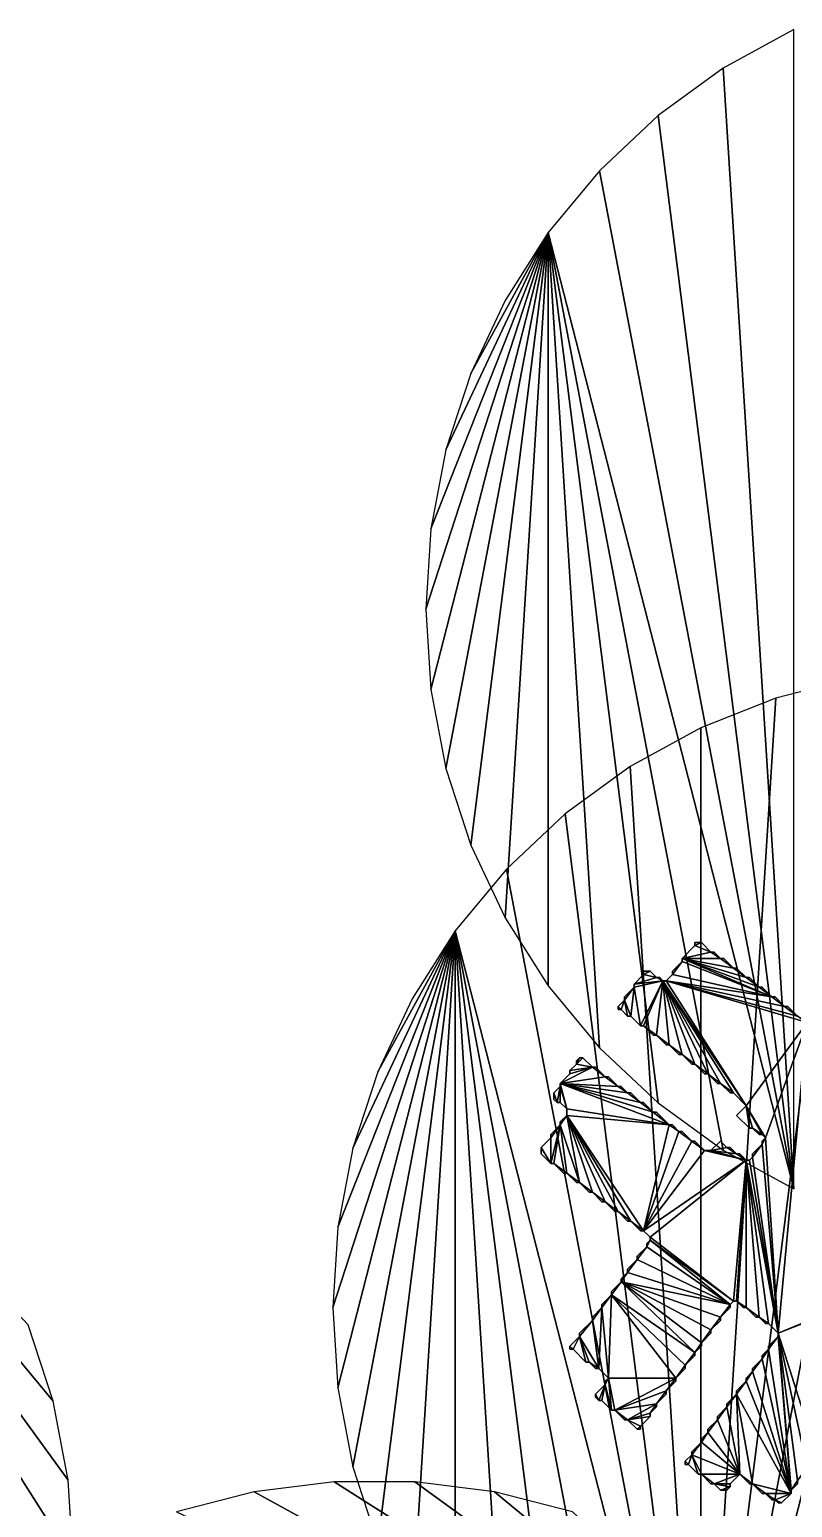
# Model space of a CAD drawing. Header units: metres. Extents: x 83 to 1014, y -33 to 839.
# Drawn here: x 490.4 to 728.4, y 358.6 to 820 of the extents above; entities that cross this region are included whole.
import ezdxf

# ---------------------------------------------------------------- set-up
doc = ezdxf.new("R2010")
doc.units = ezdxf.units.M

msp = doc.modelspace()

# ---------------------------------------------------------------- linework, layer by layer
for points in [[(706.83, 807.87, 250), (728.84, 458.03, 250), (728.84, 819.97, 250)], [(686.52, 793.1, 250), (728.84, 458.03, 250), (706.83, 807.87, 250)], [(668.21, 775.91, 250), (728.84, 458.03, 250), (686.52, 793.1, 250)], [(652.2, 756.56, 250), (728.84, 458.03, 250), (668.21, 775.91, 250)], [(615.58, 664.07, 250), (614, 639, 250), (652.2, 756.56, 250)], [(614, 639, 250), (615.58, 613.93, 250), (652.2, 756.56, 250)], [(620.28, 688.74, 250), (615.58, 664.07, 250), (652.2, 756.56, 250)], [(615.58, 613.93, 250), (620.28, 589.26, 250), (652.2, 756.56, 250)], [(628.04, 712.62, 250), (620.28, 688.74, 250), (652.2, 756.56, 250)], [(620.28, 589.26, 250), (628.04, 565.38, 250), (652.2, 756.56, 250)], [(638.74, 735.35, 250), (628.04, 712.62, 250), (652.2, 756.56, 250)], [(628.04, 565.38, 250), (638.74, 542.65, 250), (652.2, 756.56, 250)], [(638.74, 542.65, 250), (652.2, 521.44, 250), (652.2, 756.56, 250)], [(652.2, 521.44, 250), (668.21, 502.09, 250), (652.2, 756.56, 250)], [(668.21, 502.09, 250), (686.52, 484.9, 250), (652.2, 756.56, 250)], [(686.52, 484.9, 250), (706.83, 470.13, 250), (652.2, 756.56, 250)], [(706.83, 470.13, 250), (728.84, 458.03, 250), (652.2, 756.56, 250)], [(747.52, 617.46, 250), (699.84, 240.03, 250), (772.44, 620.61, 250)], [(772.44, 620.61, 250), (699.84, 240.03, 250), (797.56, 620.61, 250)], [(797.56, 620.61, 250), (699.84, 240.03, 250), (822.48, 617.46, 250)], [(723.2, 611.21, 250), (699.84, 240.03, 250), (747.52, 617.46, 250)], [(822.48, 617.46, 250), (699.84, 240.03, 250), (846.8, 611.21, 250)], [(699.84, 601.97, 250), (699.84, 240.03, 250), (723.2, 611.21, 250)], [(846.8, 611.21, 250), (699.84, 240.03, 250), (870.16, 601.97, 250)], [(677.83, 589.87, 250), (699.84, 240.03, 250), (699.84, 601.97, 250)], [(870.16, 601.97, 250), (699.84, 240.03, 250), (892.17, 589.87, 250)], [(657.52, 575.1, 250), (699.84, 240.03, 250), (677.83, 589.87, 250)], [(892.17, 589.87, 250), (699.84, 240.03, 250), (912.48, 575.1, 250)], [(639.21, 557.91, 250), (699.84, 240.03, 250), (657.52, 575.1, 250)], [(912.48, 575.1, 250), (699.84, 240.03, 250), (930.79, 557.91, 250)], [(623.2, 538.56, 250), (699.84, 240.03, 250), (639.21, 557.91, 250)], [(930.79, 557.91, 250), (699.84, 240.03, 250), (946.8, 538.56, 250)], [(586.58, 446.07, 250), (585, 421, 250), (623.2, 538.56, 250)], [(585, 421, 250), (586.58, 395.93, 250), (623.2, 538.56, 250)], [(591.28, 470.74, 250), (586.58, 446.07, 250), (623.2, 538.56, 250)], [(586.58, 395.93, 250), (591.28, 371.26, 250), (623.2, 538.56, 250)], [(599.04, 494.62, 250), (591.28, 470.74, 250), (623.2, 538.56, 250)], [(591.28, 371.26, 250), (599.04, 347.38, 250), (623.2, 538.56, 250)], [(609.74, 517.35, 250), (599.04, 494.62, 250), (623.2, 538.56, 250)], [(599.04, 347.38, 250), (609.74, 324.65, 250), (623.2, 538.56, 250)], [(609.74, 324.65, 250), (623.2, 303.44, 250), (623.2, 538.56, 250)], [(623.2, 303.44, 250), (639.21, 284.09, 250), (623.2, 538.56, 250)], [(639.21, 284.09, 250), (657.52, 266.9, 250), (623.2, 538.56, 250)], [(657.52, 266.9, 250), (677.83, 252.13, 250), (623.2, 538.56, 250)], [(677.83, 252.13, 250), (699.84, 240.03, 250), (623.2, 538.56, 250)], [(946.8, 538.56, 250), (699.84, 240.03, 250), (960.26, 517.35, 250)], [(694, 530), (698, 534), (694, 530, 200)], [(698, 534), (698, 534, 200), (694, 530, 200)], [(694, 530), (703, 532), (698, 534)], [(698, 534, 200), (703, 532, 200), (694, 530, 200)], [(694, 530), (706, 530), (703, 532)], [(703, 532, 200), (706, 530, 200), (694, 530, 200)], [(698, 534), (698, 535), (698, 534, 200)], [(698, 535, 200), (698, 534, 200), (698, 535)], [(698, 535), (700, 535), (698, 535, 200)], [(700, 535, 200), (698, 535, 200), (700, 535)], [(698, 534), (700, 535), (698, 535)], [(698, 534), (703, 532), (700, 535)], [(698, 535, 200), (700, 535, 200), (698, 534, 200)], [(700, 535, 200), (703, 532, 200), (698, 534, 200)], [(700, 535), (703, 532), (700, 535, 200)], [(703, 532), (703, 532, 200), (700, 535, 200)], [(703, 532), (704, 532), (703, 532, 200)], [(704, 532, 200), (703, 532, 200), (704, 532)], [(703, 532), (706, 530), (704, 532)], [(704, 532, 200), (706, 530, 200), (703, 532, 200)], [(704, 532), (706, 530), (704, 532, 200)], [(706, 530, 200), (704, 532, 200), (706, 530)], [(682, 525), (682, 526), (682, 525, 200)], [(682, 526, 200), (682, 525, 200), (682, 526)], [(682, 526), (684, 526), (682, 526, 200)], [(684, 526, 200), (682, 526, 200), (684, 526)], [(682, 525), (684, 526), (682, 526)], [(682, 525), (686, 524), (684, 526)], [(682, 526, 200), (684, 526, 200), (682, 525, 200)], [(684, 526, 200), (686, 524, 200), (682, 525, 200)], [(684, 526), (686, 524), (684, 526, 200)], [(686, 524, 200), (684, 526, 200), (686, 524)], [(691, 526), (694, 529), (691, 526, 200)], [(694, 529), (694, 529, 200), (691, 526, 200)], [(691, 525), (694, 529), (691, 526)], [(691, 525), (722, 518), (694, 529)], [(691, 526, 200), (694, 529, 200), (691, 525, 200)], [(694, 529, 200), (722, 518, 200), (691, 525, 200)], [(691, 525), (691, 526), (691, 525, 200)], [(691, 526, 200), (691, 525, 200), (691, 526)], [(694, 529), (694, 530), (694, 529, 200)], [(694, 530, 200), (694, 529, 200), (694, 530)], [(694, 530), (710, 527), (706, 530)], [(694, 530), (714, 524), (710, 527)], [(694, 530), (718, 521), (714, 524)], [(694, 530), (722, 518), (718, 521)], [(694, 529), (722, 518), (694, 530)], [(706, 530, 200), (710, 527, 200), (694, 530, 200)], [(710, 527, 200), (714, 524, 200), (694, 530, 200)], [(714, 524, 200), (718, 521, 200), (694, 530, 200)], [(718, 521, 200), (722, 518, 200), (694, 530, 200)], [(694, 530, 200), (722, 518, 200), (694, 529, 200)], [(706, 530), (707, 530), (706, 530, 200)], [(707, 530, 200), (706, 530, 200), (707, 530)], [(706, 530), (710, 527), (707, 530)], [(707, 530, 200), (710, 527, 200), (706, 530, 200)], [(707, 530), (710, 527), (707, 530, 200)], [(710, 527), (710, 527, 200), (707, 530, 200)], [(710, 527), (711, 527), (710, 527, 200)], [(711, 527, 200), (710, 527, 200), (711, 527)], [(710, 527), (714, 524), (711, 527)], [(711, 527, 200), (714, 524, 200), (710, 527, 200)], [(711, 527), (714, 524), (711, 527, 200)], [(714, 524), (714, 524, 200), (711, 527, 200)], [(489.96, 415.62, 250), (389.16, 522.97, 250), (497.72, 391.74, 250)], [(497.72, 391.74, 250), (389.16, 522.97, 250), (502.42, 367.07, 250)], [(502.42, 367.07, 250), (389.16, 522.97, 250), (504, 342, 250)], [(504, 342, 250), (389.16, 522.97, 250), (502.42, 316.93, 250)], [(502.42, 316.93, 250), (389.16, 522.97, 250), (497.72, 292.26, 250)], [(497.72, 292.26, 250), (389.16, 522.97, 250), (489.96, 268.38, 250)], [(679, 522), (682, 525), (679, 522, 200)], [(682, 525), (682, 525, 200), (679, 522, 200)], [(679, 522), (686, 524), (682, 525)], [(682, 525, 200), (686, 524, 200), (679, 522, 200)], [(679, 522), (688, 523), (686, 524)], [(686, 524, 200), (688, 523, 200), (679, 522, 200)], [(679, 521), (688, 523), (679, 522)], [(681, 509), (688, 523), (679, 521)], [(679, 522, 200), (688, 523, 200), (679, 521, 200)], [(679, 521, 200), (688, 523, 200), (681, 509, 200)], [(679, 521), (679, 522), (679, 521, 200)], [(679, 522, 200), (679, 521, 200), (679, 522)], [(682, 509), (688, 523), (681, 509)], [(681, 509, 200), (688, 523, 200), (682, 509, 200)], [(686, 506), (688, 523), (682, 509)], [(682, 509, 200), (688, 523, 200), (686, 506, 200)], [(686, 524), (687, 524), (686, 524, 200)], [(687, 524, 200), (686, 524, 200), (687, 524)], [(686, 524), (688, 523), (687, 524)], [(687, 524, 200), (688, 523, 200), (686, 524, 200)], [(690, 503), (688, 523), (686, 506)], [(686, 506, 200), (688, 523, 200), (690, 503, 200)], [(687, 524), (688, 523), (687, 524, 200)], [(688, 523, 200), (687, 524, 200), (688, 523)], [(688, 523), (689, 523), (688, 523, 200)], [(689, 523, 200), (688, 523, 200), (689, 523)], [(694, 500), (688, 523), (690, 503)], [(698, 497), (688, 523), (694, 500)], [(702, 494), (688, 523), (698, 497)], [(706, 491), (688, 523), (702, 494)], [(710, 488), (688, 523), (706, 491)], [(714, 484), (688, 523), (710, 488)], [(714, 484), (689, 523), (688, 523)], [(690, 503, 200), (688, 523, 200), (694, 500, 200)], [(694, 500, 200), (688, 523, 200), (698, 497, 200)], [(698, 497, 200), (688, 523, 200), (702, 494, 200)], [(702, 494, 200), (688, 523, 200), (706, 491, 200)], [(706, 491, 200), (688, 523, 200), (710, 488, 200)], [(710, 488, 200), (688, 523, 200), (714, 484, 200)], [(688, 523, 200), (689, 523, 200), (714, 484, 200)], [(689, 523), (691, 525), (689, 523, 200)], [(691, 525, 200), (689, 523, 200), (691, 525)], [(689, 523), (722, 518), (691, 525)], [(691, 525, 200), (722, 518, 200), (689, 523, 200)], [(689, 523), (726, 515), (722, 518)], [(689, 523), (730, 512), (726, 515)], [(689, 523), (733, 510), (730, 512)], [(714, 484), (733, 510), (689, 523)], [(722, 518, 200), (726, 515, 200), (689, 523, 200)], [(726, 515, 200), (730, 512, 200), (689, 523, 200)], [(730, 512, 200), (733, 510, 200), (689, 523, 200)], [(689, 523, 200), (733, 510, 200), (714, 484, 200)], [(714, 524), (715, 524), (714, 524, 200)], [(715, 524, 200), (714, 524, 200), (715, 524)], [(714, 524), (718, 521), (715, 524)], [(715, 524, 200), (718, 521, 200), (714, 524, 200)], [(715, 524), (718, 521), (715, 524, 200)], [(718, 521), (718, 521, 200), (715, 524, 200)], [(674, 515), (676, 517), (674, 515, 200)], [(676, 517, 200), (674, 515, 200), (676, 517)], [(675, 514), (676, 517), (674, 515)], [(674, 515, 200), (676, 517, 200), (675, 514, 200)], [(677, 512), (676, 517), (675, 514)], [(675, 514, 200), (676, 517, 200), (677, 512, 200)], [(676, 518), (679, 521), (676, 518, 200)], [(679, 521), (679, 521, 200), (676, 518, 200)], [(676, 517), (679, 521), (676, 518)], [(678, 512), (679, 521), (676, 517)], [(676, 518, 200), (679, 521, 200), (676, 517, 200)], [(676, 517, 200), (679, 521, 200), (678, 512, 200)], [(676, 517), (676, 518), (676, 517, 200)], [(676, 518, 200), (676, 517, 200), (676, 518)], [(678, 512), (676, 517), (677, 512)], [(677, 512, 200), (676, 517, 200), (678, 512, 200)], [(681, 509), (679, 521), (678, 512)], [(678, 512, 200), (679, 521, 200), (681, 509, 200)], [(960.26, 517.35, 250), (699.84, 240.03, 250), (970.96, 494.62, 250)], [(718, 521), (719, 521), (718, 521, 200)], [(719, 521, 200), (718, 521, 200), (719, 521)], [(718, 521), (722, 518), (719, 521)], [(719, 521, 200), (722, 518, 200), (718, 521, 200)], [(719, 521), (722, 518), (719, 521, 200)], [(722, 518), (722, 518, 200), (719, 521, 200)], [(722, 518), (723, 518), (722, 518, 200)], [(723, 518, 200), (722, 518, 200), (723, 518)], [(722, 518), (726, 515), (723, 518)], [(723, 518, 200), (726, 515, 200), (722, 518, 200)], [(723, 518), (726, 515), (723, 518, 200)], [(726, 515), (726, 515, 200), (723, 518, 200)], [(674, 514), (674, 515), (674, 514, 200)], [(674, 515, 200), (674, 514, 200), (674, 515)], [(675, 514), (674, 515), (674, 514)], [(674, 514, 200), (674, 515, 200), (675, 514, 200)], [(675, 514), (674, 514), (675, 514, 200)], [(674, 514, 200), (675, 514, 200), (674, 514)], [(677, 512), (675, 514), (677, 512, 200)], [(675, 514, 200), (677, 512, 200), (675, 514)], [(726, 515), (727, 515), (726, 515, 200)], [(727, 515, 200), (726, 515, 200), (727, 515)], [(726, 515), (730, 512), (727, 515)], [(727, 515, 200), (730, 512, 200), (726, 515, 200)], [(727, 515), (730, 512), (727, 515, 200)], [(730, 512), (730, 512, 200), (727, 515, 200)], [(678, 512), (677, 512), (678, 512, 200)], [(677, 512, 200), (678, 512, 200), (677, 512)], [(681, 509), (678, 512), (681, 509, 200)], [(678, 512), (678, 512, 200), (681, 509, 200)], [(682, 509), (681, 509), (682, 509, 200)], [(681, 509, 200), (682, 509, 200), (681, 509)], [(685, 506), (682, 509), (685, 506, 200)], [(682, 509), (682, 509, 200), (685, 506, 200)], [(686, 506), (682, 509), (685, 506)], [(685, 506, 200), (682, 509, 200), (686, 506, 200)], [(720, 474), (733, 510), (714, 484)], [(714, 484, 200), (733, 510, 200), (720, 474, 200)], [(724, 413), (733, 510), (720, 474)], [(720, 474, 200), (733, 510, 200), (724, 413, 200)], [(724, 413), (765, 430), (733, 510)], [(733, 510, 200), (765, 430, 200), (724, 413, 200)], [(686, 506), (685, 506), (686, 506, 200)], [(685, 506, 200), (686, 506, 200), (685, 506)], [(689, 503), (686, 506), (689, 503, 200)], [(686, 506), (686, 506, 200), (689, 503, 200)], [(690, 503), (686, 506), (689, 503)], [(689, 503, 200), (686, 506, 200), (690, 503, 200)], [(690, 503), (689, 503), (690, 503, 200)], [(689, 503, 200), (690, 503, 200), (689, 503)], [(693, 500), (690, 503), (693, 500, 200)], [(690, 503), (690, 503, 200), (693, 500, 200)], [(694, 500), (690, 503), (693, 500)], [(693, 500, 200), (690, 503, 200), (694, 500, 200)], [(661, 498), (662, 499), (661, 498, 200)], [(662, 499, 200), (661, 498, 200), (662, 499)], [(661, 497), (662, 499), (661, 498)], [(661, 497), (663, 499), (662, 499)], [(661, 497), (666, 496), (663, 499)], [(661, 498, 200), (662, 499, 200), (661, 497, 200)], [(662, 499, 200), (663, 499, 200), (661, 497, 200)], [(663, 499, 200), (666, 496, 200), (661, 497, 200)], [(662, 499), (663, 499), (662, 499, 200)], [(663, 499, 200), (662, 499, 200), (663, 499)], [(663, 499), (666, 496), (663, 499, 200)], [(666, 496), (666, 496, 200), (663, 499, 200)], [(694, 500), (693, 500), (694, 500, 200)], [(693, 500, 200), (694, 500, 200), (693, 500)], [(697, 497), (694, 500), (697, 497, 200)], [(694, 500), (694, 500, 200), (697, 497, 200)], [(698, 497), (694, 500), (697, 497)], [(697, 497, 200), (694, 500, 200), (698, 497, 200)], [(656, 491), (666, 496), (659, 494)], [(656, 491), (670, 493), (666, 496)], [(659, 494, 200), (666, 496, 200), (656, 491, 200)], [(666, 496, 200), (670, 493, 200), (656, 491, 200)], [(656, 491), (659, 494), (656, 491, 200)], [(659, 494), (659, 494, 200), (656, 491, 200)], [(659, 495), (661, 497), (659, 495, 200)], [(661, 497, 200), (659, 495, 200), (661, 497)], [(659, 495), (666, 496), (661, 497)], [(661, 497, 200), (666, 496, 200), (659, 495, 200)], [(659, 494), (666, 496), (659, 495)], [(659, 495, 200), (666, 496, 200), (659, 494, 200)], [(659, 494), (659, 495), (659, 494, 200)], [(659, 495, 200), (659, 494, 200), (659, 495)], [(661, 497), (661, 498), (661, 497, 200)], [(661, 498, 200), (661, 497, 200), (661, 498)], [(666, 496), (667, 496), (666, 496, 200)], [(667, 496, 200), (666, 496, 200), (667, 496)], [(666, 496), (670, 493), (667, 496)], [(667, 496, 200), (670, 493, 200), (666, 496, 200)], [(667, 496), (670, 493), (667, 496, 200)], [(670, 493), (670, 493, 200), (667, 496, 200)], [(698, 497), (697, 497), (698, 497, 200)], [(697, 497, 200), (698, 497, 200), (697, 497)], [(701, 494), (698, 497), (701, 494, 200)], [(698, 497), (698, 497, 200), (701, 494, 200)], [(702, 494), (698, 497), (701, 494)], [(701, 494, 200), (698, 497, 200), (702, 494, 200)], [(970.96, 494.62, 250), (699.84, 240.03, 250), (978.72, 470.74, 250)], [(702, 494), (701, 494), (702, 494, 200)], [(701, 494, 200), (702, 494, 200), (701, 494)], [(705, 491), (702, 494), (705, 491, 200)], [(702, 494), (702, 494, 200), (705, 491, 200)], [(706, 491), (702, 494), (705, 491)], [(705, 491, 200), (702, 494, 200), (706, 491, 200)], [(654, 488), (656, 490), (654, 488, 200)], [(656, 490, 200), (654, 488, 200), (656, 490)], [(655, 485), (656, 490), (654, 488)], [(654, 488, 200), (656, 490, 200), (655, 485, 200)], [(656, 485), (656, 490), (655, 485)], [(655, 485, 200), (656, 490, 200), (656, 485, 200)], [(656, 491), (674, 490), (670, 493)], [(670, 493, 200), (674, 490, 200), (656, 491, 200)], [(656, 490), (656, 491), (656, 490, 200)], [(656, 491, 200), (656, 490, 200), (656, 491)], [(656, 491), (677, 488), (674, 490)], [(656, 491), (681, 485), (677, 488)], [(656, 491), (685, 482), (681, 485)], [(656, 491), (690, 478), (685, 482)], [(658, 483), (656, 491), (656, 490)], [(658, 483), (690, 478), (656, 491)], [(674, 490, 200), (677, 488, 200), (656, 491, 200)], [(677, 488, 200), (681, 485, 200), (656, 491, 200)], [(681, 485, 200), (685, 482, 200), (656, 491, 200)], [(685, 482, 200), (690, 478, 200), (656, 491, 200)], [(656, 490, 200), (656, 491, 200), (658, 483, 200)], [(656, 491, 200), (690, 478, 200), (658, 483, 200)], [(658, 483), (656, 490), (656, 485)], [(656, 485, 200), (656, 490, 200), (658, 483, 200)], [(670, 493), (671, 493), (670, 493, 200)], [(671, 493, 200), (670, 493, 200), (671, 493)], [(670, 493), (674, 490), (671, 493)], [(671, 493, 200), (674, 490, 200), (670, 493, 200)], [(671, 493), (674, 490), (671, 493, 200)], [(674, 490), (674, 490, 200), (671, 493, 200)], [(674, 490), (675, 490), (674, 490, 200)], [(675, 490, 200), (674, 490, 200), (675, 490)], [(674, 490), (677, 488), (675, 490)], [(675, 490, 200), (677, 488, 200), (674, 490, 200)], [(675, 490), (677, 488), (675, 490, 200)], [(677, 488, 200), (675, 490, 200), (677, 488)], [(706, 491), (705, 491), (706, 491, 200)], [(705, 491, 200), (706, 491, 200), (705, 491)], [(709, 488), (706, 491), (709, 488, 200)], [(706, 491), (706, 491, 200), (709, 488, 200)], [(710, 488), (706, 491), (709, 488)], [(709, 488, 200), (706, 491, 200), (710, 488, 200)], [(654, 486), (654, 488), (654, 486, 200)], [(654, 488, 200), (654, 486, 200), (654, 488)], [(655, 485), (654, 488), (654, 486)], [(654, 486, 200), (654, 488, 200), (655, 485, 200)], [(655, 485), (654, 486), (655, 485, 200)], [(654, 486, 200), (655, 485, 200), (654, 486)], [(656, 485), (655, 485), (656, 485, 200)], [(655, 485, 200), (656, 485, 200), (655, 485)], [(658, 483), (656, 485), (658, 483, 200)], [(656, 485, 200), (658, 483, 200), (656, 485)], [(677, 488), (678, 488), (677, 488, 200)], [(678, 488, 200), (677, 488, 200), (678, 488)], [(677, 488), (681, 485), (678, 488)], [(678, 488, 200), (681, 485, 200), (677, 488, 200)], [(678, 488), (681, 485), (678, 488, 200)], [(681, 485), (681, 485, 200), (678, 488, 200)], [(681, 485), (682, 485), (681, 485, 200)], [(682, 485, 200), (681, 485, 200), (682, 485)], [(681, 485), (685, 482), (682, 485)], [(682, 485, 200), (685, 482, 200), (681, 485, 200)], [(682, 485), (685, 482), (682, 485, 200)], [(685, 482), (685, 482, 200), (682, 485, 200)], [(710, 488), (709, 488), (710, 488, 200)], [(709, 488, 200), (710, 488, 200), (709, 488)], [(714, 484), (710, 488), (714, 484, 200)], [(710, 488), (710, 488, 200), (714, 484, 200)], [(656, 479), (658, 481), (656, 479, 200)], [(658, 481, 200), (656, 479, 200), (658, 481)], [(656, 478), (658, 481), (656, 479)], [(662, 460), (658, 481), (656, 478)], [(656, 479, 200), (658, 481, 200), (656, 478, 200)], [(656, 478, 200), (658, 481, 200), (662, 460, 200)], [(658, 481), (658, 483), (658, 481, 200)], [(658, 483, 200), (658, 481, 200), (658, 483)], [(658, 481), (690, 478), (658, 483)], [(658, 483, 200), (690, 478, 200), (658, 481, 200)], [(666, 457), (658, 481), (662, 460)], [(670, 454), (658, 481), (666, 457)], [(674, 451), (658, 481), (670, 454)], [(678, 448), (658, 481), (674, 451)], [(682, 445), (658, 481), (678, 448)], [(682, 445), (690, 478), (658, 481)], [(662, 460, 200), (658, 481, 200), (666, 457, 200)], [(666, 457, 200), (658, 481, 200), (670, 454, 200)], [(670, 454, 200), (658, 481, 200), (674, 451, 200)], [(674, 451, 200), (658, 481, 200), (678, 448, 200)], [(678, 448, 200), (658, 481, 200), (682, 445, 200)], [(658, 481, 200), (690, 478, 200), (682, 445, 200)], [(685, 482), (686, 482), (685, 482, 200)], [(686, 482, 200), (685, 482, 200), (686, 482)], [(685, 482), (690, 478), (686, 482)], [(686, 482, 200), (690, 478, 200), (685, 482, 200)], [(686, 482), (690, 478), (686, 482, 200)], [(690, 478), (690, 478, 200), (686, 482, 200)], [(711, 481), (714, 484), (711, 481, 200)], [(714, 484), (714, 484, 200), (711, 481, 200)], [(715, 477), (714, 484), (711, 481)], [(711, 481, 200), (714, 484, 200), (715, 477, 200)], [(715, 477), (711, 481), (715, 477, 200)], [(711, 481), (711, 481, 200), (715, 477, 200)], [(716, 477), (714, 484), (715, 477)], [(719, 475), (714, 484), (716, 477)], [(720, 474), (714, 484), (719, 475)], [(715, 477, 200), (714, 484, 200), (716, 477, 200)], [(716, 477, 200), (714, 484, 200), (719, 475, 200)], [(719, 475, 200), (714, 484, 200), (720, 474, 200)], [(653, 475), (656, 478), (653, 475, 200)], [(656, 478), (656, 478, 200), (653, 475, 200)], [(653, 474), (656, 478), (653, 475)], [(653, 466), (656, 478), (653, 474)], [(654, 466), (656, 478), (653, 466)], [(653, 475, 200), (656, 478, 200), (653, 474, 200)], [(653, 474, 200), (656, 478, 200), (653, 466, 200)], [(653, 466, 200), (656, 478, 200), (654, 466, 200)], [(658, 463), (656, 478), (654, 466)], [(654, 466, 200), (656, 478, 200), (658, 463, 200)], [(656, 478), (656, 479), (656, 478, 200)], [(656, 479, 200), (656, 478, 200), (656, 479)], [(662, 460), (656, 478), (658, 463)], [(658, 463, 200), (656, 478, 200), (662, 460, 200)], [(682, 445), (693, 476), (690, 478)], [(690, 478, 200), (693, 476, 200), (682, 445, 200)], [(682, 445), (697, 473), (693, 476)], [(693, 476, 200), (697, 473, 200), (682, 445, 200)], [(690, 478), (691, 478), (690, 478, 200)], [(691, 478, 200), (690, 478, 200), (691, 478)], [(690, 478), (693, 476), (691, 478)], [(691, 478, 200), (693, 476, 200), (690, 478, 200)], [(691, 478), (693, 476), (691, 478, 200)], [(693, 476, 200), (691, 478, 200), (693, 476)], [(693, 476), (694, 476), (693, 476, 200)], [(694, 476, 200), (693, 476, 200), (694, 476)], [(693, 476), (697, 473), (694, 476)], [(694, 476, 200), (697, 473, 200), (693, 476, 200)], [(694, 476), (697, 473), (694, 476, 200)], [(697, 473), (697, 473, 200), (694, 476, 200)], [(716, 477), (715, 477), (716, 477, 200)], [(715, 477, 200), (716, 477, 200), (715, 477)], [(718, 475), (716, 477), (718, 475, 200)], [(716, 477, 200), (718, 475, 200), (716, 477)], [(719, 475), (716, 477), (718, 475)], [(718, 475, 200), (716, 477, 200), (719, 475, 200)], [(650, 471), (653, 474), (650, 471, 200)], [(653, 474), (653, 474, 200), (650, 471, 200)], [(653, 466), (653, 474), (650, 471)], [(650, 471, 200), (653, 474, 200), (653, 466, 200)], [(650, 469), (650, 471), (650, 469, 200)], [(650, 471, 200), (650, 469, 200), (650, 471)], [(653, 466), (650, 471), (650, 469)], [(650, 469, 200), (650, 471, 200), (653, 466, 200)], [(653, 474), (653, 475), (653, 474, 200)], [(653, 475, 200), (653, 474, 200), (653, 475)], [(682, 445), (701, 470), (697, 473)], [(697, 473, 200), (701, 470, 200), (682, 445, 200)], [(697, 473), (698, 473), (697, 473, 200)], [(698, 473, 200), (697, 473, 200), (698, 473)], [(697, 473), (701, 470), (698, 473)], [(698, 473, 200), (701, 470, 200), (697, 473, 200)], [(698, 473), (701, 470), (698, 473, 200)], [(701, 470), (701, 470, 200), (698, 473, 200)], [(978.72, 470.74, 250), (699.84, 240.03, 250), (983.42, 446.07, 250)], [(703, 470), (706, 473), (703, 470, 200)], [(706, 473), (706, 473, 200), (703, 470, 200)], [(703, 470), (708, 471), (706, 473)], [(706, 473, 200), (708, 471, 200), (703, 470, 200)], [(703, 470), (711, 469), (708, 471)], [(708, 471, 200), (711, 469, 200), (703, 470, 200)], [(706, 473), (708, 471), (706, 473, 200)], [(708, 471, 200), (706, 473, 200), (708, 471)], [(708, 471), (709, 471), (708, 471, 200)], [(709, 471, 200), (708, 471, 200), (709, 471)], [(708, 471), (711, 469), (709, 471)], [(709, 471, 200), (711, 469, 200), (708, 471, 200)], [(709, 471), (711, 469), (709, 471, 200)], [(711, 469, 200), (709, 471, 200), (711, 469)], [(716, 469), (719, 472), (716, 469, 200)], [(719, 472), (719, 472, 200), (716, 469, 200)], [(716, 468), (719, 472), (716, 469)], [(724, 413), (719, 472), (716, 468)], [(716, 469, 200), (719, 472, 200), (716, 468, 200)], [(716, 468, 200), (719, 472, 200), (724, 413, 200)], [(719, 475), (718, 475), (719, 475, 200)], [(718, 475, 200), (719, 475, 200), (718, 475)], [(720, 474), (719, 475), (720, 474, 200)], [(719, 475, 200), (720, 474, 200), (719, 475)], [(719, 473), (720, 474), (719, 473, 200)], [(720, 474, 200), (719, 473, 200), (720, 474)], [(719, 472), (720, 474), (719, 473)], [(724, 413), (720, 474), (719, 472)], [(719, 473, 200), (720, 474, 200), (719, 472, 200)], [(719, 472, 200), (720, 474, 200), (724, 413, 200)], [(719, 472), (719, 473), (719, 472, 200)], [(719, 473, 200), (719, 472, 200), (719, 473)], [(653, 466), (650, 469), (653, 466, 200)], [(650, 469), (650, 469, 200), (653, 466, 200)], [(654, 466), (653, 466), (654, 466, 200)], [(653, 466, 200), (654, 466, 200), (653, 466)], [(657, 463), (654, 466), (657, 463, 200)], [(654, 466), (654, 466, 200), (657, 463, 200)], [(658, 463), (654, 466), (657, 463)], [(657, 463, 200), (654, 466, 200), (658, 463, 200)], [(682, 445), (714, 467), (701, 470)], [(701, 470, 200), (714, 467, 200), (682, 445, 200)], [(684, 443), (714, 467), (682, 445)], [(682, 445, 200), (714, 467, 200), (684, 443, 200)], [(710, 423), (714, 467), (684, 443)], [(684, 443, 200), (714, 467, 200), (710, 423, 200)], [(701, 470), (703, 470), (701, 470, 200)], [(703, 470, 200), (701, 470, 200), (703, 470)], [(701, 470), (714, 467), (703, 470)], [(703, 470, 200), (714, 467, 200), (701, 470, 200)], [(703, 470), (714, 467), (711, 469)], [(711, 469, 200), (714, 467, 200), (703, 470, 200)], [(711, 423), (714, 467), (710, 423)], [(710, 423, 200), (714, 467, 200), (711, 423, 200)], [(711, 469), (712, 469), (711, 469, 200)], [(712, 469, 200), (711, 469, 200), (712, 469)], [(711, 469), (714, 467), (712, 469)], [(712, 469, 200), (714, 467, 200), (711, 469, 200)], [(714, 421), (714, 467), (711, 423)], [(711, 423, 200), (714, 467, 200), (714, 421, 200)], [(712, 469), (714, 467), (712, 469, 200)], [(714, 467, 200), (712, 469, 200), (714, 467)], [(714, 467), (715, 467), (714, 467, 200)], [(715, 467, 200), (714, 467, 200), (715, 467)], [(718, 418), (714, 467), (714, 421)], [(721, 416), (714, 467), (718, 418)], [(724, 413), (714, 467), (721, 416)], [(724, 413), (715, 467), (714, 467)], [(714, 421, 200), (714, 467, 200), (718, 418, 200)], [(718, 418, 200), (714, 467, 200), (721, 416, 200)], [(721, 416, 200), (714, 467, 200), (724, 413, 200)], [(714, 467, 200), (715, 467, 200), (724, 413, 200)], [(715, 467), (716, 468), (715, 467, 200)], [(716, 468, 200), (715, 467, 200), (716, 468)], [(724, 413), (716, 468), (715, 467)], [(715, 467, 200), (716, 468, 200), (724, 413, 200)], [(716, 468), (716, 469), (716, 468, 200)], [(716, 469, 200), (716, 468, 200), (716, 469)], [(658, 463), (657, 463), (658, 463, 200)], [(657, 463, 200), (658, 463, 200), (657, 463)], [(661, 460), (658, 463), (661, 460, 200)], [(658, 463), (658, 463, 200), (661, 460, 200)], [(662, 460), (658, 463), (661, 460)], [(661, 460, 200), (658, 463, 200), (662, 460, 200)], [(662, 460), (661, 460), (662, 460, 200)], [(661, 460, 200), (662, 460, 200), (661, 460)], [(665, 457), (662, 460), (665, 457, 200)], [(662, 460), (662, 460, 200), (665, 457, 200)], [(666, 457), (662, 460), (665, 457)], [(665, 457, 200), (662, 460, 200), (666, 457, 200)], [(666, 457), (665, 457), (666, 457, 200)], [(665, 457, 200), (666, 457, 200), (665, 457)], [(669, 454), (666, 457), (669, 454, 200)], [(666, 457), (666, 457, 200), (669, 454, 200)], [(670, 454), (666, 457), (669, 454)], [(669, 454, 200), (666, 457, 200), (670, 454, 200)], [(670, 454), (669, 454), (670, 454, 200)], [(669, 454, 200), (670, 454, 200), (669, 454)], [(673, 451), (670, 454), (673, 451, 200)], [(670, 454), (670, 454, 200), (673, 451, 200)], [(674, 451), (670, 454), (673, 451)], [(673, 451, 200), (670, 454, 200), (674, 451, 200)], [(674, 451), (673, 451), (674, 451, 200)], [(673, 451, 200), (674, 451, 200), (673, 451)], [(677, 448), (674, 451), (677, 448, 200)], [(674, 451), (674, 451, 200), (677, 448, 200)], [(678, 448), (674, 451), (677, 448)], [(677, 448, 200), (674, 451, 200), (678, 448, 200)], [(678, 448), (677, 448), (678, 448, 200)], [(677, 448, 200), (678, 448, 200), (677, 448)], [(681, 445), (678, 448), (681, 445, 200)], [(678, 448), (678, 448, 200), (681, 445, 200)], [(682, 445), (678, 448), (681, 445)], [(681, 445, 200), (678, 448, 200), (682, 445, 200)], [(682, 445), (681, 445), (682, 445, 200)], [(681, 445, 200), (682, 445, 200), (681, 445)], [(684, 443), (682, 445), (684, 443, 200)], [(682, 445, 200), (684, 443, 200), (682, 445)], [(684, 442), (684, 443), (684, 442, 200)], [(684, 443, 200), (684, 442, 200), (684, 443)], [(710, 423), (684, 443), (684, 442)], [(684, 442, 200), (684, 443, 200), (710, 423, 200)], [(983.42, 446.07, 250), (699.84, 240.03, 250), (985, 421, 250)], [(680, 437), (683, 440), (680, 437, 200)], [(683, 440), (683, 440, 200), (680, 437, 200)], [(680, 436), (683, 440), (680, 437)], [(709, 422), (683, 440), (680, 436)], [(680, 437, 200), (683, 440, 200), (680, 436, 200)], [(680, 436, 200), (683, 440, 200), (709, 422, 200)], [(683, 441), (684, 442), (683, 441, 200)], [(684, 442, 200), (683, 441, 200), (684, 442)], [(683, 440), (684, 442), (683, 441)], [(709, 422), (684, 442), (683, 440)], [(683, 441, 200), (684, 442, 200), (683, 440, 200)], [(683, 440, 200), (684, 442, 200), (709, 422, 200)], [(683, 440), (683, 441), (683, 440, 200)], [(683, 441, 200), (683, 440, 200), (683, 441)], [(710, 423), (684, 442), (709, 422)], [(709, 422, 200), (684, 442, 200), (710, 423, 200)], [(677, 433), (680, 436), (677, 433, 200)], [(680, 436), (680, 436, 200), (677, 433, 200)], [(677, 432), (680, 436), (677, 433)], [(709, 422), (680, 436), (677, 432)], [(677, 433, 200), (680, 436, 200), (677, 432, 200)], [(677, 432, 200), (680, 436, 200), (709, 422, 200)], [(680, 436), (680, 437), (680, 436, 200)], [(680, 437, 200), (680, 436, 200), (680, 437)], [(675, 430), (677, 432), (675, 430, 200)], [(677, 432, 200), (675, 430, 200), (677, 432)], [(675, 429), (677, 432), (675, 430)], [(709, 422), (677, 432), (675, 429)], [(675, 430, 200), (677, 432, 200), (675, 429, 200)], [(675, 429, 200), (677, 432, 200), (709, 422, 200)], [(675, 429), (675, 430), (675, 429, 200)], [(675, 430, 200), (675, 429, 200), (675, 430)], [(677, 432), (677, 433), (677, 432, 200)], [(677, 433, 200), (677, 432, 200), (677, 433)], [(724, 413), (765, 429), (765, 430)], [(765, 430, 200), (765, 429, 200), (724, 413, 200)], [(669, 422), (672, 425), (669, 422, 200)], [(672, 425), (672, 425, 200), (669, 422, 200)], [(669, 421), (672, 425), (669, 422)], [(671, 399), (672, 425), (669, 421)], [(669, 422, 200), (672, 425, 200), (669, 421, 200)], [(669, 421, 200), (672, 425, 200), (671, 399, 200)], [(692, 399), (672, 425), (671, 399)], [(671, 399, 200), (672, 425, 200), (692, 399, 200)], [(672, 426), (675, 429), (672, 426, 200)], [(675, 429), (675, 429, 200), (672, 426, 200)], [(672, 425), (675, 429), (672, 426)], [(698, 407), (675, 429), (672, 425)], [(672, 426, 200), (675, 429, 200), (672, 425, 200)], [(672, 425, 200), (675, 429, 200), (698, 407, 200)], [(672, 425), (672, 426), (672, 425, 200)], [(672, 426, 200), (672, 425, 200), (672, 426)], [(695, 403), (672, 425), (692, 399)], [(698, 407), (672, 425), (695, 403)], [(692, 399, 200), (672, 425, 200), (695, 403, 200)], [(695, 403, 200), (672, 425, 200), (698, 407, 200)], [(700, 410), (675, 429), (698, 407)], [(703, 414), (675, 429), (700, 410)], [(706, 418), (675, 429), (703, 414)], [(709, 422), (675, 429), (706, 418)], [(698, 407, 200), (675, 429, 200), (700, 410, 200)], [(700, 410, 200), (675, 429, 200), (703, 414, 200)], [(703, 414, 200), (675, 429, 200), (706, 418, 200)], [(706, 418, 200), (675, 429, 200), (709, 422, 200)], [(724, 413), (736, 375), (765, 429)], [(765, 429, 200), (736, 375, 200), (724, 413, 200)], [(666, 418), (669, 421), (666, 418, 200)], [(669, 421), (669, 421, 200), (666, 418, 200)], [(666, 417), (669, 421), (666, 418)], [(668, 402), (669, 421), (666, 417)], [(666, 418, 200), (669, 421, 200), (666, 417, 200)], [(666, 417, 200), (669, 421, 200), (668, 402, 200)], [(671, 399), (669, 421), (668, 402)], [(668, 402, 200), (669, 421, 200), (671, 399, 200)], [(669, 421), (669, 422), (669, 421, 200)], [(669, 422, 200), (669, 421, 200), (669, 422)], [(985, 421, 250), (699.84, 240.03, 250), (983.42, 395.93, 250)], [(709, 422), (706, 418), (709, 421)], [(709, 421, 200), (706, 418, 200), (709, 422, 200)], [(709, 421), (706, 418), (709, 421, 200)], [(706, 418), (706, 418, 200), (709, 421, 200)], [(710, 423), (709, 422), (710, 423, 200)], [(709, 422, 200), (710, 423, 200), (709, 422)], [(709, 422), (709, 421), (709, 422, 200)], [(709, 421, 200), (709, 422, 200), (709, 421)], [(711, 423), (710, 423), (711, 423, 200)], [(710, 423, 200), (711, 423, 200), (710, 423)], [(713, 421), (711, 423), (713, 421, 200)], [(711, 423, 200), (713, 421, 200), (711, 423)], [(714, 421), (711, 423), (713, 421)], [(713, 421, 200), (711, 423, 200), (714, 421, 200)], [(714, 421), (713, 421), (714, 421, 200)], [(713, 421, 200), (714, 421, 200), (713, 421)], [(717, 418), (714, 421), (717, 418, 200)], [(714, 421), (714, 421, 200), (717, 418, 200)], [(718, 418), (714, 421), (717, 418)], [(717, 418, 200), (714, 421, 200), (718, 418, 200)], [(662, 413), (666, 417), (662, 413, 200)], [(666, 417), (666, 417, 200), (662, 413, 200)], [(662, 412), (666, 417), (662, 413)], [(668, 402), (666, 417), (662, 412)], [(662, 413, 200), (666, 417, 200), (662, 412, 200)], [(662, 412, 200), (666, 417, 200), (668, 402, 200)], [(666, 417), (666, 418), (666, 417, 200)], [(666, 418, 200), (666, 417, 200), (666, 418)], [(706, 418), (703, 414), (706, 417)], [(706, 417, 200), (703, 414, 200), (706, 418, 200)], [(706, 417), (703, 414), (706, 417, 200)], [(703, 414), (703, 414, 200), (706, 417, 200)], [(706, 418), (706, 417), (706, 418, 200)], [(706, 417, 200), (706, 418, 200), (706, 417)], [(718, 418), (717, 418), (718, 418, 200)], [(717, 418, 200), (718, 418, 200), (717, 418)], [(720, 416), (718, 418), (720, 416, 200)], [(718, 418, 200), (720, 416, 200), (718, 418)], [(721, 416), (718, 418), (720, 416)], [(720, 416, 200), (718, 418, 200), (721, 416, 200)], [(721, 416), (720, 416), (721, 416, 200)], [(720, 416, 200), (721, 416, 200), (720, 416)], [(724, 413), (721, 416), (724, 413, 200)], [(721, 416), (721, 416, 200), (724, 413, 200)], [(659, 409), (662, 412), (659, 409, 200)], [(662, 412), (662, 412, 200), (659, 409, 200)], [(660, 408), (662, 412), (659, 409)], [(659, 409, 200), (662, 412, 200), (660, 408, 200)], [(664, 404), (662, 412), (660, 408)], [(660, 408, 200), (662, 412, 200), (664, 404, 200)], [(662, 412), (662, 413), (662, 412, 200)], [(662, 413, 200), (662, 412, 200), (662, 413)], [(665, 404), (662, 412), (664, 404)], [(668, 402), (662, 412), (665, 404)], [(664, 404, 200), (662, 412, 200), (665, 404, 200)], [(665, 404, 200), (662, 412, 200), (668, 402, 200)], [(703, 414), (700, 410), (703, 413)], [(703, 413, 200), (700, 410, 200), (703, 414, 200)], [(703, 413), (700, 410), (703, 413, 200)], [(700, 410), (700, 410, 200), (703, 413, 200)], [(703, 414), (703, 413), (703, 414, 200)], [(703, 413, 200), (703, 414, 200), (703, 413)], [(721, 409), (724, 412), (721, 409, 200)], [(724, 412), (724, 412, 200), (721, 409, 200)], [(721, 408), (724, 412), (721, 409)], [(728, 363), (724, 412), (721, 408)], [(721, 409, 200), (724, 412, 200), (721, 408, 200)], [(721, 408, 200), (724, 412, 200), (728, 363, 200)], [(724, 412), (724, 413), (724, 412, 200)], [(724, 413, 200), (724, 412, 200), (724, 413)], [(724, 413), (733, 371), (736, 375)], [(724, 413), (730, 367), (733, 371)], [(724, 413), (728, 364), (730, 367)], [(724, 412), (728, 364), (724, 413)], [(736, 375, 200), (733, 371, 200), (724, 413, 200)], [(733, 371, 200), (730, 367, 200), (724, 413, 200)], [(730, 367, 200), (728, 364, 200), (724, 413, 200)], [(724, 413, 200), (728, 364, 200), (724, 412, 200)], [(728, 364), (724, 412), (728, 363)], [(728, 363, 200), (724, 412, 200), (728, 364, 200)], [(659, 408), (659, 409), (659, 408, 200)], [(659, 409, 200), (659, 408, 200), (659, 409)], [(660, 408), (659, 409), (659, 408)], [(659, 408, 200), (659, 409, 200), (660, 408, 200)], [(660, 408), (659, 408), (660, 408, 200)], [(659, 408, 200), (660, 408, 200), (659, 408)], [(664, 404), (660, 408), (664, 404, 200)], [(660, 408), (660, 408, 200), (664, 404, 200)], [(698, 407), (695, 403), (698, 406)], [(698, 406, 200), (695, 403, 200), (698, 407, 200)], [(698, 406), (695, 403), (698, 406, 200)], [(695, 403), (695, 403, 200), (698, 406, 200)], [(700, 410), (698, 407), (700, 409)], [(700, 409, 200), (698, 407, 200), (700, 410, 200)], [(700, 409), (698, 407), (700, 409, 200)], [(698, 407, 200), (700, 409, 200), (698, 407)], [(698, 407), (698, 406), (698, 407, 200)], [(698, 406, 200), (698, 407, 200), (698, 406)], [(700, 410), (700, 409), (700, 410, 200)], [(700, 409, 200), (700, 410, 200), (700, 409)], [(719, 406), (721, 408), (719, 406, 200)], [(721, 408, 200), (719, 406, 200), (721, 408)], [(719, 405), (721, 408), (719, 406)], [(728, 363), (721, 408), (719, 405)], [(719, 406, 200), (721, 408, 200), (719, 405, 200)], [(719, 405, 200), (721, 408, 200), (728, 363, 200)], [(719, 405), (719, 406), (719, 405, 200)], [(719, 406, 200), (719, 405, 200), (719, 406)], [(721, 408), (721, 409), (721, 408, 200)], [(721, 409, 200), (721, 408, 200), (721, 409)], [(665, 404), (664, 404), (665, 404, 200)], [(664, 404, 200), (665, 404, 200), (664, 404)], [(667, 402), (665, 404), (667, 402, 200)], [(665, 404, 200), (667, 402, 200), (665, 404)], [(668, 402), (665, 404), (667, 402)], [(667, 402, 200), (665, 404, 200), (668, 402, 200)], [(668, 402), (667, 402), (668, 402, 200)], [(667, 402, 200), (668, 402, 200), (667, 402)], [(671, 399), (668, 402), (671, 399, 200)], [(668, 402), (668, 402, 200), (671, 399, 200)], [(695, 403), (692, 399), (695, 402)], [(695, 402, 200), (692, 399, 200), (695, 403, 200)], [(695, 402), (692, 399), (695, 402, 200)], [(692, 399), (692, 399, 200), (695, 402, 200)], [(695, 403), (695, 402), (695, 403, 200)], [(695, 402, 200), (695, 403, 200), (695, 402)], [(716, 402), (719, 405), (716, 402, 200)], [(719, 405), (719, 405, 200), (716, 402, 200)], [(716, 401), (719, 405), (716, 402)], [(728, 363), (719, 405), (716, 401)], [(716, 402, 200), (719, 405, 200), (716, 401, 200)], [(716, 401, 200), (719, 405, 200), (728, 363, 200)], [(716, 401), (716, 402), (716, 401, 200)], [(716, 402, 200), (716, 401, 200), (716, 402)], [(667, 394), (670, 397), (667, 394, 200)], [(670, 397), (670, 397, 200), (667, 394, 200)], [(668, 392), (670, 397), (667, 394)], [(667, 394, 200), (670, 397, 200), (668, 392, 200)], [(669, 392), (670, 397), (668, 392)], [(668, 392, 200), (670, 397, 200), (669, 392, 200)], [(672, 389), (670, 397), (669, 392)], [(669, 392, 200), (670, 397, 200), (672, 389, 200)], [(670, 398), (671, 399), (670, 398, 200)], [(671, 399, 200), (670, 398, 200), (671, 399)], [(670, 397), (671, 399), (670, 398)], [(672, 389), (671, 399), (670, 397)], [(670, 398, 200), (671, 399, 200), (670, 397, 200)], [(670, 397, 200), (671, 399, 200), (672, 389, 200)], [(670, 397), (670, 398), (670, 397, 200)], [(670, 398, 200), (670, 397, 200), (670, 398)], [(673, 389), (671, 399), (672, 389)], [(692, 399), (671, 399), (673, 389)], [(672, 389, 200), (671, 399, 200), (673, 389, 200)], [(673, 389, 200), (671, 399, 200), (692, 399, 200)], [(692, 399), (673, 389), (689, 395)], [(689, 395, 200), (673, 389, 200), (692, 399, 200)], [(692, 399), (689, 395), (692, 398)], [(692, 398, 200), (689, 395, 200), (692, 399, 200)], [(692, 398), (689, 395), (692, 398, 200)], [(689, 395), (689, 395, 200), (692, 398, 200)], [(692, 399), (692, 398), (692, 399, 200)], [(692, 398, 200), (692, 399, 200), (692, 398)], [(711, 395), (714, 398), (711, 395, 200)], [(714, 398), (714, 398, 200), (711, 395, 200)], [(711, 394), (714, 398), (711, 395)], [(728, 363), (714, 398), (711, 394)], [(711, 395, 200), (714, 398, 200), (711, 394, 200)], [(711, 394, 200), (714, 398, 200), (728, 363, 200)], [(714, 399), (716, 401), (714, 399, 200)], [(716, 401, 200), (714, 399, 200), (716, 401)], [(714, 398), (716, 401), (714, 399)], [(728, 363), (716, 401), (714, 398)], [(714, 399, 200), (716, 401, 200), (714, 398, 200)], [(714, 398, 200), (716, 401, 200), (728, 363, 200)], [(714, 398), (714, 399), (714, 398, 200)], [(714, 399, 200), (714, 398, 200), (714, 399)], [(667, 393), (667, 394), (667, 393, 200)], [(667, 394, 200), (667, 393, 200), (667, 394)], [(668, 392), (667, 394), (667, 393)], [(667, 393, 200), (667, 394, 200), (668, 392, 200)], [(668, 392), (667, 393), (668, 392, 200)], [(667, 393, 200), (668, 392, 200), (667, 393)], [(689, 395), (673, 389), (686, 391)], [(686, 391, 200), (673, 389, 200), (689, 395, 200)], [(689, 395), (686, 391), (689, 394)], [(689, 394, 200), (686, 391, 200), (689, 395, 200)], [(689, 394), (686, 391), (689, 394, 200)], [(686, 391), (686, 391, 200), (689, 394, 200)], [(689, 395), (689, 394), (689, 395, 200)], [(689, 394, 200), (689, 395, 200), (689, 394)], [(983.42, 395.93, 250), (699.84, 240.03, 250), (978.72, 371.26, 250)], [(708, 391), (711, 394), (708, 391, 200)], [(711, 394), (711, 394, 200), (708, 391, 200)], [(708, 390), (711, 394), (708, 391)], [(712, 369), (711, 394), (708, 390)], [(708, 391, 200), (711, 394, 200), (708, 390, 200)], [(708, 390, 200), (711, 394, 200), (712, 369, 200)], [(711, 394), (711, 395), (711, 394, 200)], [(711, 395, 200), (711, 394, 200), (711, 395)], [(716, 366), (711, 394), (712, 369)], [(728, 363), (711, 394), (716, 366)], [(712, 369, 200), (711, 394, 200), (716, 366, 200)], [(716, 366, 200), (711, 394, 200), (728, 363, 200)], [(669, 392), (668, 392), (669, 392, 200)], [(668, 392, 200), (669, 392, 200), (668, 392)], [(672, 389), (669, 392), (672, 389, 200)], [(669, 392), (669, 392, 200), (672, 389, 200)], [(673, 389), (672, 389), (673, 389, 200)], [(672, 389, 200), (673, 389, 200), (672, 389)], [(686, 391), (673, 389), (677, 386)], [(677, 386, 200), (673, 389, 200), (686, 391, 200)], [(676, 386), (673, 389), (676, 386, 200)], [(673, 389), (673, 389, 200), (676, 386, 200)], [(677, 386), (673, 389), (676, 386)], [(676, 386, 200), (673, 389, 200), (677, 386, 200)], [(686, 391), (677, 386), (684, 388)], [(684, 388, 200), (677, 386, 200), (686, 391, 200)], [(684, 388), (677, 386), (684, 387)], [(684, 387, 200), (677, 386, 200), (684, 388, 200)], [(686, 391), (684, 388), (686, 390)], [(686, 390, 200), (684, 388, 200), (686, 391, 200)], [(686, 390), (684, 388), (686, 390, 200)], [(684, 388, 200), (686, 390, 200), (684, 388)], [(684, 388), (684, 387), (684, 388, 200)], [(684, 387, 200), (684, 388, 200), (684, 387)], [(686, 391), (686, 390), (686, 391, 200)], [(686, 390, 200), (686, 391, 200), (686, 390)], [(705, 387), (708, 390), (705, 387, 200)], [(708, 390), (708, 390, 200), (705, 387, 200)], [(705, 386), (708, 390), (705, 387)], [(712, 369), (708, 390), (705, 386)], [(705, 387, 200), (708, 390, 200), (705, 386, 200)], [(705, 386, 200), (708, 390, 200), (712, 369, 200)], [(708, 390), (708, 391), (708, 390, 200)], [(708, 391, 200), (708, 390, 200), (708, 391)], [(677, 386), (676, 386), (677, 386, 200)], [(676, 386, 200), (677, 386, 200), (676, 386)], [(684, 387), (677, 386), (681, 384)], [(681, 384, 200), (677, 386, 200), (684, 387, 200)], [(680, 383), (677, 386), (680, 383, 200)], [(677, 386), (677, 386, 200), (680, 383, 200)], [(681, 384), (677, 386), (680, 383)], [(680, 383, 200), (677, 386, 200), (681, 384, 200)], [(681, 384), (680, 383), (681, 383)], [(681, 383, 200), (680, 383, 200), (681, 384, 200)], [(681, 383), (680, 383), (681, 383, 200)], [(680, 383, 200), (681, 383, 200), (680, 383)], [(684, 387), (681, 384), (684, 387, 200)], [(681, 384), (681, 384, 200), (684, 387, 200)], [(681, 384), (681, 383), (681, 384, 200)], [(681, 383, 200), (681, 384, 200), (681, 383)], [(702, 383), (705, 386), (702, 383, 200)], [(705, 386), (705, 386, 200), (702, 383, 200)], [(702, 382), (705, 386), (702, 383)], [(712, 369), (705, 386), (702, 382)], [(702, 383, 200), (705, 386, 200), (702, 382, 200)], [(702, 382, 200), (705, 386, 200), (712, 369, 200)], [(702, 382), (702, 383), (702, 382, 200)], [(702, 383, 200), (702, 382, 200), (702, 383)], [(705, 386), (705, 387), (705, 386, 200)], [(705, 387, 200), (705, 386, 200), (705, 387)], [(697, 376), (700, 379), (697, 376, 200)], [(700, 379), (700, 379, 200), (697, 376, 200)], [(697, 375), (700, 379), (697, 376)], [(712, 369), (700, 379), (697, 375)], [(697, 376, 200), (700, 379, 200), (697, 375, 200)], [(697, 375, 200), (700, 379, 200), (712, 369, 200)], [(700, 380), (702, 382), (700, 380, 200)], [(702, 382, 200), (700, 380, 200), (702, 382)], [(700, 379), (702, 382), (700, 380)], [(712, 369), (702, 382), (700, 379)], [(700, 380, 200), (702, 382, 200), (700, 379, 200)], [(700, 379, 200), (702, 382, 200), (712, 369, 200)], [(700, 379), (700, 380), (700, 379, 200)], [(700, 380, 200), (700, 379, 200), (700, 380)], [(695, 373), (697, 375), (695, 373, 200)], [(697, 375, 200), (695, 373, 200), (697, 375)], [(696, 372), (697, 375), (695, 373)], [(695, 373, 200), (697, 375, 200), (696, 372, 200)], [(699, 369), (697, 375), (696, 372)], [(696, 372, 200), (697, 375, 200), (699, 369, 200)], [(697, 375), (697, 376), (697, 375, 200)], [(697, 376, 200), (697, 375, 200), (697, 376)], [(700, 369), (697, 375), (699, 369)], [(712, 369), (697, 375), (700, 369)], [(699, 369, 200), (697, 375, 200), (700, 369, 200)], [(700, 369, 200), (697, 375, 200), (712, 369, 200)], [(695, 372), (695, 373), (695, 372, 200)], [(695, 373, 200), (695, 372, 200), (695, 373)], [(696, 372), (695, 373), (695, 372)], [(695, 372, 200), (695, 373, 200), (696, 372, 200)], [(696, 372), (695, 372), (696, 372, 200)], [(695, 372, 200), (696, 372, 200), (695, 372)], [(699, 369), (696, 372), (699, 369, 200)], [(696, 372), (696, 372, 200), (699, 369, 200)], [(978.72, 371.26, 250), (699.84, 240.03, 250), (970.96, 347.38, 250)], [(585.44, 366.61, 250), (560.52, 363.46, 250), (783.96, 240.62, 250)], [(610.56, 366.61, 250), (585.44, 366.61, 250), (783.96, 240.62, 250)], [(635.48, 363.46, 250), (610.56, 366.61, 250), (783.96, 240.62, 250)], [(700, 369), (699, 369), (700, 369, 200)], [(699, 369, 200), (700, 369, 200), (699, 369)], [(703, 366), (700, 369), (703, 366, 200)], [(700, 369), (700, 369, 200), (703, 366, 200)], [(704, 366), (700, 369), (703, 366)], [(712, 369), (700, 369), (704, 366)], [(703, 366, 200), (700, 369, 200), (704, 366, 200)], [(704, 366, 200), (700, 369, 200), (712, 369, 200)], [(704, 366), (703, 366), (704, 366, 200)], [(703, 366, 200), (704, 366, 200), (703, 366)], [(712, 369), (704, 366), (709, 366)], [(709, 366, 200), (704, 366, 200), (712, 369, 200)], [(706, 364), (704, 366), (706, 364, 200)], [(704, 366, 200), (706, 364, 200), (704, 366)], [(709, 365), (704, 366), (706, 364)], [(709, 366), (704, 366), (709, 365)], [(706, 364, 200), (704, 366, 200), (709, 365, 200)], [(709, 365, 200), (704, 366, 200), (709, 366, 200)], [(709, 365), (706, 364), (708, 364)], [(708, 364, 200), (706, 364, 200), (709, 365, 200)], [(709, 365), (708, 364), (709, 365, 200)], [(708, 364, 200), (709, 365, 200), (708, 364)], [(712, 369), (709, 366), (712, 369, 200)], [(709, 366), (709, 366, 200), (712, 369, 200)], [(709, 366), (709, 365), (709, 366, 200)], [(709, 365, 200), (709, 366, 200), (709, 365)], [(715, 366), (712, 369), (715, 366, 200)], [(712, 369), (712, 369, 200), (715, 366, 200)], [(716, 366), (712, 369), (715, 366)], [(715, 366, 200), (712, 369, 200), (716, 366, 200)], [(716, 366), (715, 366), (716, 366, 200)], [(715, 366, 200), (716, 366, 200), (715, 366)], [(719, 363), (716, 366), (719, 363, 200)], [(716, 366), (716, 366, 200), (719, 363, 200)], [(720, 363), (716, 366), (719, 363)], [(728, 363), (716, 366), (720, 363)], [(719, 363, 200), (716, 366, 200), (720, 363, 200)], [(720, 363, 200), (716, 366, 200), (728, 363, 200)], [(730, 367), (728, 364), (730, 366)], [(730, 366, 200), (728, 364, 200), (730, 367, 200)], [(730, 366), (728, 364), (730, 366, 200)], [(728, 364, 200), (730, 366, 200), (728, 364)], [(560.52, 363.46, 250), (536.2, 357.21, 250), (783.96, 240.62, 250)], [(659.8, 357.21, 250), (635.48, 363.46, 250), (783.96, 240.62, 250)], [(708, 364), (706, 364), (708, 364, 200)], [(706, 364, 200), (708, 364, 200), (706, 364)], [(720, 363), (719, 363), (720, 363, 200)], [(719, 363, 200), (720, 363, 200), (719, 363)], [(722, 361), (720, 363), (722, 361, 200)], [(720, 363, 200), (722, 361, 200), (720, 363)], [(723, 361), (720, 363), (722, 361)], [(728, 363), (720, 363), (723, 361)], [(722, 361, 200), (720, 363, 200), (723, 361, 200)], [(723, 361, 200), (720, 363, 200), (728, 363, 200)], [(723, 361), (722, 361), (723, 361, 200)], [(722, 361, 200), (723, 361, 200), (722, 361)], [(728, 363), (723, 361), (725, 360)], [(725, 360, 200), (723, 361, 200), (728, 363, 200)], [(724, 360), (723, 361), (724, 360, 200)], [(723, 361, 200), (724, 360, 200), (723, 361)], [(725, 360), (723, 361), (724, 360)], [(724, 360, 200), (723, 361, 200), (725, 360, 200)], [(725, 360), (724, 360), (725, 360, 200)], [(724, 360, 200), (725, 360, 200), (724, 360)], [(728, 363), (725, 360), (728, 363, 200)], [(725, 360), (725, 360, 200), (728, 363, 200)], [(728, 364), (728, 363), (728, 364, 200)], [(728, 363, 200), (728, 364, 200), (728, 363)]]:
    msp.add_3dface(points)

doc.saveas('drawing.dxf')
